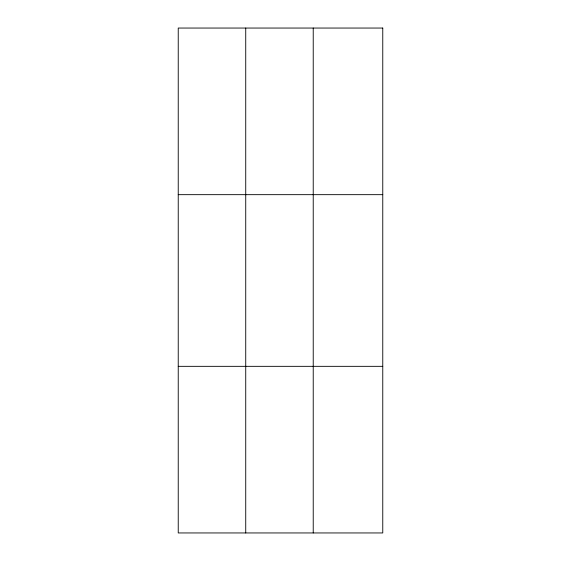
<?xml version="1.0" encoding="UTF-8"?>
<svg xmlns="http://www.w3.org/2000/svg" width="561" height="561" viewBox="0 0 561 561"><rect width="100%" height="100%" fill="white"/><g stroke="black" fill="none" stroke-linecap="round" stroke-linejoin="round"><path stroke-width="0.84" d="M245.732 532.95L245.732 28.05M313.227 532.95L313.227 28.05M178.237 194.667L382.763 194.667M178.237 366.333L382.763 366.333M382.763 28.05L382.763 532.95L178.237 532.95L178.237 28.05L382.763 28.05"/></g></svg>
